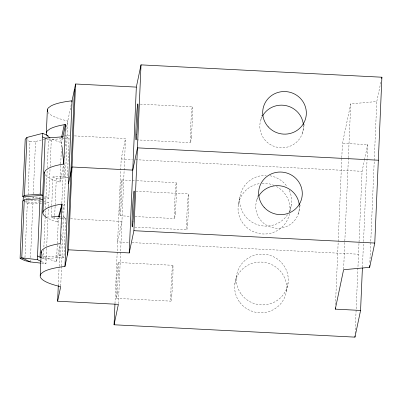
<?xml version="1.0" encoding="UTF-8"?>
<svg xmlns="http://www.w3.org/2000/svg" width="402" height="402" viewBox="0 0 402 402"><rect width="100%" height="100%" fill="white"/><g stroke="black" fill="none" stroke-linecap="round" stroke-linejoin="round"><path stroke-width="0.3" stroke-dasharray="2.01 1.51" d="M28.075 197.794L28.034 199.045L23.879 197.07M28.18 194.668L29.959 141.569L27.849 140.569M26.567 200.663L26.467 202.935L38.964 201.995M26.587 200.095L26.663 198.392L41.657 197.266M24.979 257.511L27.306 203.332L25.356 202.407M30.381 261.315L30.436 260.069M30.542 257.571L32.843 203.965L38.899 203.507M33.09 198.176L33.145 196.93M33.281 193.819L35.527 141.519L46.687 138.62M43.778 249.431L43.376 258.772L63.968 257.23L65.667 217.713L62.325 216.13L60.476 216.266M43.888 246.944L45.195 216.427M45.225 215.804L45.436 210.824M45.542 208.331L47.18 170.197M47.29 167.704L48.491 139.72L64.089 138.549M41.763 263.225L45.964 263.702L46.682 246.999M46.707 246.376L48.396 207.141M48.421 206.517L48.582 202.784L45.838 201.482L43.964 201.623M43.934 198.603L48.778 198.241L50.034 169.011M50.139 166.523L51.335 138.605M51.27 216.336L51.697 206.326M51.722 205.703L52.958 176.935L64.044 176.106L67.385 177.689L69.079 138.172L65.742 136.59M61.968 217.99L54.582 218.547L55.144 205.412M55.169 204.789L56.3 178.523L52.958 176.935M41.728 254.114A57.104 12.774 2.5 0 0 55.431 261.37L56.531 261.652L57.285 244.089M57.31 243.461L58.225 222.135L59.24 217.321M45.145 174.574A57.104 12.774 2.5 0 0 58.843 181.83L59.943 182.111L61.345 149.494M61.456 146.986L61.642 142.594L62.405 138.981M58.295 285.641L59.099 266.938M59.124 266.315L60.059 244.496M61.828 203.311L63.496 164.549M63.968 257.23L60.627 255.647L61.114 244.356M61.3 239.964L61.596 233.065M61.813 228.045L62.084 221.773M64.044 176.106L64.581 163.559M64.822 157.916L65.119 151.016M65.335 145.996L65.632 139.097M60.722 286.028L61.556 266.571M61.586 265.948L67.807 120.987A57.104 12.774 2.5 0 1 48.094 112.505M114.982 303.585L121.193 158.951L125.499 138.514L74.139 135.881M118.404 303.721L125.499 138.514M335.479 304.756L341.77 158.328M341.795 157.7L342.414 143.308L350.72 103.882L376.78 101.52L380.875 82.078M343.63 269.084L348.383 158.328M348.408 157.7L350.72 103.882M355.112 333.394L362.071 171.307L364.373 160.383M362.433 267.255L363.508 242.225M363.534 241.597L367.699 144.604L342.414 143.308M369.875 262.34L374.227 160.966M374.252 160.343L376.78 101.52M62.124 147.499L61.642 142.594L60.541 142.313L61.566 137.454M65.767 130.544L71.395 103.842M59.943 182.111L63.752 164.046M56.531 261.652L60.335 243.587M238.285 204.834L239.954 196.93M260.933 119.52L261.808 115.374M234.904 283.616L236.567 275.712M256.878 200.02L257.752 195.874M302.359 133.394L304.359 123.922M289.877 211.849L291.415 204.553M298.304 213.894L300.299 204.422M286.365 291.239L288.028 283.335M364.503 159.775L367.699 144.604M62.335 212.879L64.255 203.819M58.225 222.135L57.129 221.849L58.436 217.11M64.712 138.499L69.079 138.172M56.3 178.523L67.385 177.689M44.16 197.08L46.034 196.94L48.778 198.241M23.753 201.301L41.25 199.99M39.587 201.95L41.466 201.809M39.502 203.462L41.924 203.281M44.346 203.1L48.582 202.784M62.586 217.944L65.667 217.713M41.285 257.094L60.627 255.647M29.959 141.569L35.527 141.519M140.338 104.128L192.357 106.796M64.747 135.399L69.757 135.655M136.655 139.876L190.548 142.64M121.193 158.951L132.484 159.534M135.62 159.694L362.071 171.307M121.831 179.925L136.248 180.664M136.876 180.699L176.357 182.724M135.971 191.236L188.613 193.935M120.027 215.768L130.052 216.286M135.067 216.542L174.548 218.567M61.184 218.311L66.194 218.567M70.581 218.794L121.937 221.427L117.63 241.868L128.921 242.446M134.791 227.115L186.809 229.778M132.057 242.607L358.514 254.22M118.288 262.506L172.81 265.3M116.479 298.349L171.001 301.148M27.306 203.332L32.843 203.965M46.265 138.66L51.235 141.022M52.355 217.487L54.582 218.547M41.707 257.983L46.119 260.079M41.672 261.662L45.964 263.702M60.541 142.313A57.104 12.774 2.5 0 1 51.134 138.625M57.129 221.849A57.104 12.774 2.5 0 1 47.717 218.165M289.546 213.638A26.014 25.336 11.9 0 1 262.235 233.934A26.014 25.336 11.9 0 1 238.064 209.648A26.014 25.336 11.9 0 1 259.647 183.598M262.089 183.332A26.014 25.336 11.9 0 1 274.184 185.407M276.405 186.478A26.014 25.336 11.9 0 1 289.747 212.457M289.294 190.397A26.014 25.336 11.9 0 1 289.088 212M287.576 214.633A26.014 25.336 11.9 0 1 242.758 212.447A26.014 25.336 11.9 0 1 266.235 175.388M269.918 175.759A26.014 25.336 11.9 0 1 287.159 186.689M299.384 205.965A21.854 21.281 11.9 0 1 272.842 227.703A21.854 21.281 11.9 0 1 258.391 196.623M303.44 125.464A21.854 21.281 11.9 0 1 277.214 147.273A21.854 21.281 11.9 0 1 262.154 116.67M171.744 295.621A17.949 0.648 -87.1 0 0 172.95 265.812A17.949 0.648 -87.1 0 0 171.026 288.244A17.949 0.648 -87.1 0 0 171.744 295.621M117.218 292.822A17.949 0.648 -87.1 0 0 118.429 263.014A17.949 0.648 -87.1 0 0 116.5 285.445A17.949 0.648 -87.1 0 0 117.218 292.822M120.766 210.241A17.949 0.648 -87.1 0 0 121.977 180.438A17.949 0.648 -87.1 0 0 120.047 202.864A17.949 0.648 -87.1 0 0 120.766 210.241M239.873 302.465A26.014 25.336 11.9 0 0 284.546 297.601A26.014 25.336 11.9 0 0 257.481 262.215A26.014 25.336 11.9 0 0 239.873 302.465M175.287 213.04A17.949 0.648 -87.1 0 0 176.498 183.232A17.949 0.648 -87.1 0 0 174.568 205.663A17.949 0.648 -87.1 0 0 175.287 213.04M187.548 224.256A17.949 0.648 -87.1 0 0 188.759 194.447A17.949 0.648 -87.1 0 0 186.829 216.879A17.949 0.648 -87.1 0 0 187.548 224.256M191.287 137.112A17.949 0.648 -87.1 0 0 192.498 107.304A17.949 0.648 -87.1 0 0 190.568 129.735A17.949 0.648 -87.1 0 0 191.287 137.112M241.537 294.56A26.014 25.336 11.9 0 0 286.214 289.696A26.014 25.336 11.9 0 0 259.149 254.31A26.014 25.336 11.9 0 0 241.537 294.56"/><path stroke-width="0.6" d="M40.562 263.089L30.356 261.938L24.849 260.627L20.1 258.37L22.562 201.08L24.256 199.884L39.994 198.709L42.496 199.894M22.753 196.538L24.452 195.347L40.19 194.166L42.692 195.352L23.321 196.809L22.753 196.538L25.21 139.318L26.934 137.444L42.798 133.318L48.17 135.866M23.15 200.779L23.321 196.809M24.256 199.884L21.768 257.863L30.356 261.938M24.452 195.347L26.934 137.444M41.135 261.411L37.376 259.627L39.994 198.709M40.19 194.166L42.798 133.318M42.647 136.941L45.15 138.132L40.039 257.19L41.285 257.094M40.235 275.4L41.25 251.737M42.949 212.221L44.667 172.202M46.366 132.685L47.351 109.731M362.408 267.883L360.579 310.434L354.951 337.132L114.073 324.781L118.379 304.344L57.627 301.229L58.295 285.641M44.632 173.182A57.104 12.774 2.5 0 1 45.748 170.292L48.15 168.503A57.104 12.774 2.5 0 1 62.556 164.217L63.752 164.046L65.451 124.53L64.255 124.7A57.104 12.774 2.5 0 0 49.848 128.987L47.446 130.776A57.104 12.774 2.5 0 0 50.024 137.976M57.627 301.229L60.697 286.656A57.104 12.774 2.5 0 1 41.316 273.496L43.717 271.702A57.104 12.774 2.5 0 1 64.953 266.461L72.064 100.796A57.104 12.774 2.5 0 0 50.833 106.038L48.431 107.826A57.104 12.774 2.5 0 0 47.612 111.706M67.345 255.104L74.465 89.274M64.953 266.461L68.456 249.823L75.576 83.993L136.333 87.108L141.017 64.868L381.9 77.219L374.78 243.049L369.659 267.35L343.599 269.712L335.293 309.138L360.579 310.434M114.073 324.781L114.952 304.208M68.456 249.823L129.213 252.938L136.333 87.108M129.213 252.938L133.896 230.693L141.017 64.868M335.293 309.138L335.348 307.887M354.951 337.132L355.006 335.886M369.659 267.35L369.739 265.471M61.566 137.454L64.255 124.7M62.531 138.378L65.451 124.53M71.777 102.023L75.576 83.993M59.24 217.321L62.034 204.07L60.838 204.241A57.104 12.774 2.5 0 0 46.431 208.527L44.029 210.316A57.104 12.774 2.5 0 0 47.15 217.844M68.506 183.629L72.013 166.986L132.766 170.101L137.454 147.861L378.337 160.212M381.644 78.435L381.9 77.219M58.597 216.517L62.034 204.07L60.335 243.587L59.139 243.758A57.104 12.774 2.5 0 0 44.733 248.044L42.336 249.833A57.104 12.774 2.5 0 0 41.326 253.215M20.1 258.37L21.768 257.863L37.376 259.627M45.15 138.132L63.245 136.775M51.24 216.959L59.863 216.311M133.896 230.693L374.78 243.049M37.532 255.999L41.15 257.717M62.124 147.499L63.752 164.046M258.702 196.081A21.854 21.281 11.9 0 1 282.34 186.206A21.854 21.281 11.9 0 1 299.339 205.342M262.451 116.123A21.854 21.281 11.9 0 1 286.083 105.641A21.854 21.281 11.9 0 1 303.394 124.846M133.022 221.457A17.949 0.648 -87.1 0 0 134.233 191.648A17.949 0.648 -87.1 0 0 132.308 214.08A17.949 0.648 -87.1 0 0 133.022 221.457M264.139 207.321A21.854 21.281 11.9 0 0 301.173 200.276A21.854 21.281 11.9 0 0 276.068 172.423A21.854 21.281 11.9 0 0 264.139 207.321M268.199 126.821A21.854 21.281 11.9 0 0 305.229 119.776A21.854 21.281 11.9 0 0 280.124 91.922A21.854 21.281 11.9 0 0 268.199 126.821M136.765 134.318A17.949 0.648 -87.1 0 0 137.976 104.51A17.949 0.648 -87.1 0 0 136.047 126.942A17.949 0.648 -87.1 0 0 136.765 134.318"/></g></svg>
